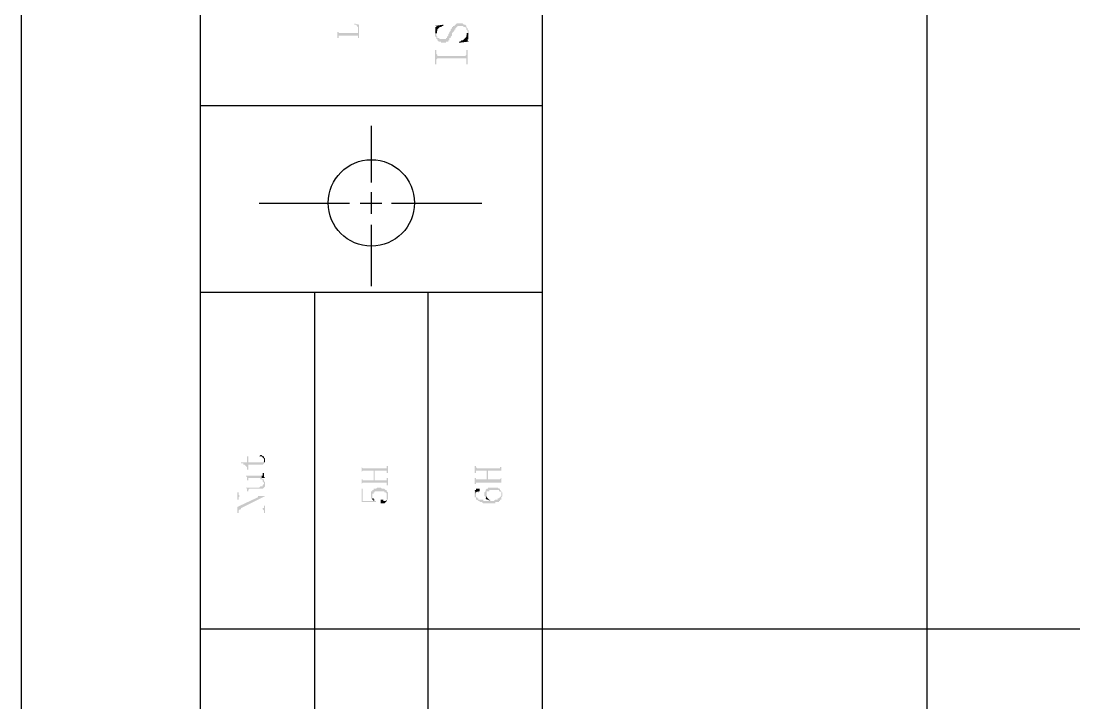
# Model space of a CAD drawing. Header units: millimetres. Extents: x 7018 to 13530, y 4187 to 5692.
# Drawn here: x 9367.76 to 9407.2, y 5121.77 to 5147.3 of the extents above; entities that cross this region are included whole.
import ezdxf

# ---------------------------------------------------------------- set-up
doc = ezdxf.new("R2010")
doc.units = ezdxf.units.MM

msp = doc.modelspace()

# ---------------------------------------------------------------- hatches: boundary and pattern name
at = {"transparency": 33554559}
for points in [[(9380.246, 5147.205), (9380.246, 5147.16), (9380.337, 5147.16), (9380.337, 5147.115), (9380.337, 5147.115), (9380.382, 5147.069), (9380.382, 5146.663), (9380.427, 5146.663), (9380.427, 5147.16)], [(9383.27, 5146.844), (9383.27, 5146.708), (9383.315, 5146.708), (9383.315, 5146.618), (9383.36, 5146.618), (9383.36, 5146.573), (9383.36, 5146.573), (9383.406, 5146.528), (9383.496, 5146.528), (9383.496, 5146.483), (9383.676, 5146.483), (9383.676, 5146.528), (9383.767, 5146.528), (9383.767, 5146.573), (9383.812, 5146.573), (9383.812, 5146.663), (9383.857, 5146.663), (9383.857, 5146.708), (9383.902, 5146.754), (9383.902, 5146.844), (9383.947, 5146.889), (9383.947, 5146.889), (9383.992, 5146.934), (9383.992, 5146.979), (9384.037, 5146.979), (9384.037, 5147.024), (9384.037, 5147.024), (9384.082, 5147.069), (9384.082, 5147.069), (9384.128, 5147.115), (9384.308, 5147.115), (9384.353, 5147.069), (9384.398, 5147.069), (9384.444, 5147.024), (9384.444, 5146.979), (9384.489, 5146.934), (9384.489, 5146.708), (9384.489, 5146.754), (9384.534, 5146.799), (9384.534, 5146.844), (9384.534, 5146.934), (9384.489, 5146.979), (9384.489, 5147.024), (9384.489, 5147.024), (9384.444, 5147.069), (9384.444, 5147.115), (9384.444, 5147.115), (9384.398, 5147.16), (9384.353, 5147.16), (9384.308, 5147.205), (9384.082, 5147.205), (9384.037, 5147.16), (9384.037, 5147.16), (9383.992, 5147.115), (9383.947, 5147.115), (9383.947, 5147.069), (9383.902, 5147.069), (9383.902, 5147.024), (9383.857, 5146.979), (9383.857, 5146.934), (9383.812, 5146.889), (9383.812, 5146.844), (9383.767, 5146.799), (9383.767, 5146.754), (9383.721, 5146.708), (9383.721, 5146.663), (9383.676, 5146.663), (9383.676, 5146.618), (9383.451, 5146.618), (9383.406, 5146.663), (9383.36, 5146.663), (9383.36, 5146.708), (9383.36, 5146.708), (9383.315, 5146.754), (9383.315, 5147.024), (9383.315, 5146.979), (9383.27, 5146.934), (9383.27, 5146.889), (9383.27, 5146.889)], [(9379.614, 5146.889), (9379.614, 5146.663), (9379.66, 5146.663), (9379.66, 5146.708), (9379.66, 5146.754), (9380.382, 5146.754), (9380.382, 5146.708), (9380.382, 5146.889), (9380.382, 5146.844), (9379.66, 5146.844), (9379.66, 5146.889), (9379.66, 5146.889)], [(9383.27, 5147.115), (9383.315, 5147.115), (9383.315, 5146.889), (9383.36, 5146.934), (9383.36, 5146.979), (9383.36, 5146.979), (9383.406, 5147.024), (9383.406, 5147.024), (9383.451, 5147.069), (9383.496, 5147.069), (9383.541, 5147.115), (9383.586, 5147.115), (9383.586, 5147.16)], [(9384.173, 5146.528), (9384.173, 5146.483), (9384.534, 5146.528), (9384.489, 5146.573), (9384.489, 5146.618), (9384.489, 5146.799), (9384.444, 5146.754), (9384.444, 5146.708), (9384.444, 5146.708), (9384.398, 5146.663), (9384.398, 5146.663), (9384.353, 5146.618), (9384.353, 5146.618), (9384.308, 5146.573), (9384.263, 5146.573), (9384.218, 5146.528)], [(9383.27, 5146.212), (9383.27, 5145.67), (9383.315, 5145.67), (9383.315, 5145.851), (9383.36, 5145.896), (9384.444, 5145.896), (9384.444, 5145.67), (9384.489, 5145.67), (9384.489, 5146.212), (9384.444, 5146.212), (9384.444, 5146.077), (9384.444, 5146.031), (9384.444, 5146.031), (9384.398, 5145.986), (9383.36, 5145.986), (9383.36, 5146.031), (9383.36, 5146.031), (9383.315, 5146.077), (9383.315, 5146.212)], [(9376.681, 5131.002), (9376.771, 5131.002), (9376.816, 5130.957), (9376.816, 5130.957), (9376.861, 5130.912), (9376.861, 5130.732), (9376.861, 5130.777), (9376.906, 5130.777), (9376.906, 5130.867), (9376.906, 5130.912), (9376.861, 5130.957), (9376.861, 5131.002), (9376.816, 5131.002), (9376.771, 5131.048), (9376.726, 5131.048)], [(9376.004, 5130.777), (9376.004, 5130.732), (9376.094, 5130.732), (9376.094, 5130.686), (9376.139, 5130.686), (9376.184, 5130.641), (9376.184, 5130.641), (9376.229, 5130.596), (9376.229, 5130.506), (9376.275, 5130.506), (9376.275, 5130.686), (9376.816, 5130.686), (9376.861, 5130.732), (9376.861, 5130.867), (9376.861, 5130.822), (9376.861, 5130.822), (9376.816, 5130.777), (9376.275, 5130.777), (9376.275, 5131.002), (9376.229, 5131.002), (9376.229, 5130.777)], [(9380.517, 5130.641), (9380.517, 5130.371), (9380.517, 5130.416), (9380.517, 5130.416), (9380.562, 5130.461), (9380.968, 5130.461), (9380.968, 5130.1), (9381.014, 5130.461), (9381.465, 5130.461), (9381.465, 5130.416), (9381.465, 5130.371), (9381.51, 5130.371), (9381.51, 5130.641), (9381.465, 5130.641), (9381.465, 5130.596), (9381.465, 5130.551), (9380.562, 5130.551), (9380.517, 5130.596)], [(9384.759, 5130.641), (9384.759, 5130.371), (9384.805, 5130.371), (9384.805, 5130.461), (9385.211, 5130.461), (9385.211, 5130.145), (9385.256, 5130.461), (9385.752, 5130.461), (9385.752, 5130.371), (9385.752, 5130.641), (9385.752, 5130.596), (9385.707, 5130.596), (9385.707, 5130.551), (9384.85, 5130.551), (9384.805, 5130.596), (9384.805, 5130.641), (9384.805, 5130.641)], [(9376.184, 5130.28), (9376.184, 5130.235), (9376.229, 5130.235), (9376.229, 5130.19), (9376.229, 5130.1), (9376.275, 5130.1), (9376.275, 5130.145), (9376.275, 5130.19), (9376.726, 5130.19), (9376.726, 5130.145), (9376.771, 5130.145), (9376.816, 5130.1), (9376.816, 5130.055), (9376.816, 5130.055), (9376.861, 5130.009), (9376.861, 5129.964), (9376.861, 5130.145), (9376.816, 5130.145), (9376.771, 5130.19), (9376.771, 5130.28)], [(9376.771, 5130.28), (9376.771, 5130.19), (9376.906, 5130.19), (9376.861, 5130.235), (9376.861, 5130.28), (9376.861, 5130.371), (9376.816, 5130.371), (9376.816, 5130.325), (9376.816, 5130.28), (9376.816, 5130.28)], [(9380.517, 5130.19), (9380.517, 5129.919), (9380.517, 5129.964), (9380.517, 5129.964), (9380.562, 5130.009), (9381.465, 5130.009), (9381.465, 5129.919), (9381.51, 5129.919), (9381.51, 5130.19), (9381.465, 5130.19), (9381.465, 5130.145), (9381.465, 5130.1), (9381.014, 5130.1), (9381.014, 5130.461), (9380.968, 5130.1), (9380.562, 5130.1), (9380.562, 5130.145), (9380.517, 5130.145), (9380.517, 5130.19)], [(9384.759, 5130.19), (9384.759, 5129.964), (9384.805, 5129.964), (9384.805, 5130.009), (9385.752, 5130.009), (9385.752, 5129.964), (9385.752, 5130.19), (9385.752, 5130.19), (9385.707, 5130.145), (9385.256, 5130.145), (9385.256, 5130.461), (9385.211, 5130.145), (9384.805, 5130.145), (9384.805, 5130.19), (9384.805, 5130.19)], [(9376.184, 5129.829), (9376.184, 5129.829), (9376.229, 5129.784), (9376.229, 5129.739), (9376.229, 5129.694), (9376.275, 5129.694), (9376.275, 5129.739), (9376.275, 5129.739), (9376.32, 5129.784), (9376.816, 5129.784), (9376.861, 5129.829), (9376.861, 5129.829), (9376.906, 5129.874), (9376.906, 5129.964), (9376.906, 5130.055), (9376.861, 5130.055), (9376.861, 5130.1), (9376.861, 5130.145), (9376.861, 5129.964), (9376.861, 5129.964), (9376.816, 5129.919), (9376.816, 5129.874), (9376.726, 5129.874), (9376.681, 5129.829)], [(9375.868, 5129.648), (9375.868, 5129.378), (9375.914, 5129.378), (9375.914, 5129.468), (9375.914, 5129.468), (9375.959, 5129.513), (9376.636, 5129.513), (9376.636, 5129.468), (9376.906, 5129.513), (9375.959, 5129.513), (9375.914, 5129.558), (9375.914, 5129.648)], [(9375.868, 5129.107), (9375.868, 5128.881), (9375.914, 5128.881), (9375.914, 5128.971), (9375.914, 5128.971), (9375.959, 5129.017), (9376.004, 5129.062), (9376.906, 5129.513), (9376.636, 5129.468)], [(9380.517, 5129.784), (9380.517, 5129.287), (9381.059, 5129.287), (9381.059, 5129.333), (9381.014, 5129.333), (9381.014, 5129.378), (9380.968, 5129.333), (9380.562, 5129.333), (9380.562, 5129.784)], [(9380.878, 5129.558), (9380.878, 5129.513), (9380.878, 5129.423), (9380.878, 5129.423), (9380.923, 5129.378), (9380.923, 5129.558), (9380.923, 5129.603), (9380.968, 5129.603), (9380.968, 5129.648), (9381.014, 5129.648), (9381.014, 5129.694), (9381.375, 5129.694), (9381.375, 5129.648), (9381.42, 5129.648), (9381.465, 5129.603), (9381.465, 5129.558), (9381.465, 5129.378), (9381.51, 5129.378), (9381.51, 5129.468), (9381.51, 5129.558), (9381.51, 5129.648), (9381.51, 5129.648), (9381.465, 5129.694), (9381.465, 5129.739), (9381.42, 5129.739), (9381.375, 5129.784), (9381.284, 5129.784), (9381.239, 5129.829), (9381.104, 5129.829), (9381.059, 5129.784), (9380.968, 5129.784), (9380.968, 5129.739), (9380.923, 5129.739), (9380.923, 5129.694), (9380.878, 5129.694), (9380.878, 5129.603), (9380.878, 5129.603)], [(9380.923, 5129.378), (9380.923, 5129.378), (9380.968, 5129.333), (9380.968, 5129.333), (9381.014, 5129.378), (9380.968, 5129.378), (9380.968, 5129.423), (9380.923, 5129.423), (9380.923, 5129.513), (9380.923, 5129.513)], [(9381.239, 5129.287), (9381.239, 5129.242), (9381.375, 5129.242), (9381.42, 5129.287), (9381.42, 5129.287), (9381.465, 5129.333), (9381.465, 5129.513), (9381.465, 5129.468), (9381.465, 5129.378), (9381.465, 5129.378), (9381.42, 5129.333), (9381.329, 5129.333), (9381.329, 5129.378), (9381.239, 5129.378), (9381.239, 5129.333)], [(9384.759, 5129.739), (9384.805, 5129.603), (9384.805, 5129.648), (9384.805, 5129.648), (9384.85, 5129.694), (9384.85, 5129.694), (9384.895, 5129.648), (9384.895, 5129.694), (9384.94, 5129.694), (9384.94, 5129.739), (9384.94, 5129.784), (9384.805, 5129.784), (9384.805, 5129.739)], [(9384.759, 5129.603), (9384.759, 5129.513), (9384.759, 5129.468), (9384.805, 5129.468), (9384.805, 5129.378), (9384.85, 5129.378), (9384.895, 5129.333), (9384.94, 5129.333), (9384.94, 5129.287), (9385.03, 5129.287), (9385.075, 5129.242), (9385.527, 5129.242), (9385.527, 5129.287), (9385.662, 5129.287), (9385.662, 5129.333), (9385.707, 5129.333), (9385.707, 5129.378), (9385.752, 5129.378), (9385.752, 5129.558), (9385.752, 5129.513), (9385.752, 5129.513), (9385.707, 5129.468), (9385.707, 5129.468), (9385.662, 5129.423), (9385.617, 5129.423), (9385.617, 5129.378), (9385.527, 5129.378), (9385.482, 5129.333), (9385.346, 5129.333), (9385.346, 5129.378), (9385.301, 5129.378), (9385.301, 5129.333), (9385.075, 5129.333), (9385.075, 5129.378), (9384.895, 5129.378), (9384.895, 5129.423), (9384.85, 5129.423), (9384.85, 5129.468), (9384.805, 5129.468), (9384.805, 5129.558), (9384.805, 5129.603), (9384.759, 5129.739), (9384.759, 5129.648), (9384.759, 5129.648)], [(9385.121, 5129.558), (9385.121, 5129.513), (9385.121, 5129.513), (9385.166, 5129.468), (9385.166, 5129.423), (9385.166, 5129.423), (9385.211, 5129.558), (9385.211, 5129.603), (9385.211, 5129.694), (9385.301, 5129.694), (9385.301, 5129.739), (9385.662, 5129.739), (9385.662, 5129.694), (9385.707, 5129.694), (9385.752, 5129.648), (9385.752, 5129.603), (9385.752, 5129.423), (9385.752, 5129.468), (9385.798, 5129.513), (9385.798, 5129.558), (9385.798, 5129.648), (9385.752, 5129.648), (9385.752, 5129.694), (9385.752, 5129.694), (9385.707, 5129.739), (9385.707, 5129.784), (9385.662, 5129.784), (9385.617, 5129.829), (9385.256, 5129.829), (9385.256, 5129.784), (9385.211, 5129.784), (9385.166, 5129.739), (9385.166, 5129.694), (9385.121, 5129.648), (9385.121, 5129.603)], [(9385.166, 5129.423), (9385.211, 5129.378), (9385.256, 5129.378), (9385.301, 5129.333), (9385.301, 5129.378), (9385.301, 5129.378), (9385.256, 5129.423), (9385.256, 5129.423), (9385.211, 5129.468), (9385.211, 5129.558), (9385.211, 5129.558)], [(9375.959, 5129.017), (9376.816, 5129.017), (9376.861, 5128.971), (9376.861, 5128.881), (9376.906, 5128.881), (9376.906, 5129.152), (9376.861, 5129.152), (9376.861, 5129.062), (9376.816, 5129.062), (9376.816, 5129.017), (9376.004, 5129.017), (9376.004, 5129.062)]]:
    msp.add_hatch(color=256, dxfattribs=at).paths.add_polyline_path(points)

# ---------------------------------------------------------------- linework, layer by layer
for p, q in [((9374.469, 5242.873), (9374.469, 4956.132)), ((9401.694, 5242.873), (9401.694, 4986.912)), ((9387.287, 5124.548), (9783.725, 5124.548))]:
    msp.add_line(p, q)
for points in [[(9787.763, 4951.873), (9787.763, 5248.873), (9367.763, 5248.873), (9367.763, 4951.873)], [(9383.315, 5147.024), (9383.315, 5146.844), (9383.315, 5146.889), (9383.315, 5147.069), (9383.315, 5147.069)], [(9384.489, 5146.799), (9384.489, 5146.618), (9384.489, 5146.844), (9384.489, 5146.844)]]:
    msp.add_lwpolyline(points, close=True)
for points in [[(9387.287, 5242.873), (9387.287, 4956.132)], [(9374.469, 5144.136), (9387.287, 5144.136)], [(9380.878, 5143.369), (9380.878, 5141.247)], [(9380.878, 5140.886), (9380.878, 5140.074)], [(9376.681, 5140.48), (9380.066, 5140.48)], [(9380.472, 5140.48), (9381.284, 5140.48)], [(9381.645, 5140.48), (9385.03, 5140.48)], [(9380.878, 5139.668), (9380.878, 5137.366)], [(9374.469, 5137.14), (9387.287, 5137.14)], [(9378.757, 5137.14), (9378.757, 5099.455)], [(9382.999, 5137.14), (9382.999, 5099.455)], [(9374.469, 5124.548), (9387.287, 5124.548)]]:
    msp.add_lwpolyline(points)
msp.add_circle((9380.885, 5140.487), 1.618)

doc.saveas('drawing.dxf')
